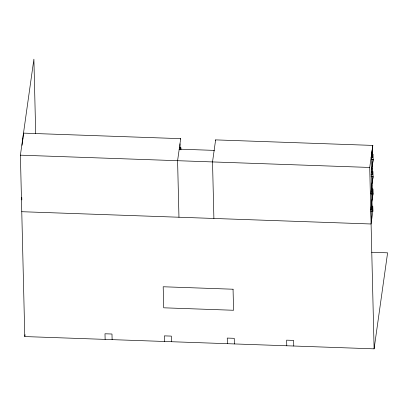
<?xml version="1.0" encoding="UTF-8"?>
<svg xmlns="http://www.w3.org/2000/svg" width="408" height="408" viewBox="0 0 408 408"><rect width="100%" height="100%" fill="white"/><g stroke="black" fill="none" stroke-linecap="round" stroke-linejoin="round"><path stroke-width="0.61" d="M371.693 252.266L387.6 252.827L374.105 348.845L24.786 336.564L20.4 155.173L33.895 59.155L35.695 133.62M22.812 138.485L22.063 145.284M23.424 134.14L22.873 139.444M24.786 336.564L25.051 334.677M23.506 133.554L23.496 133.13L180.693 138.659L177.592 160.701L178.959 217.234M180.882 147.987L179.637 147.732M371.03 157.733L372.305 157.779L372.162 150.557L372.815 145.411L215.623 139.883L212.527 161.925L213.894 218.464M374.105 348.845L369.719 167.453L372.815 145.411M371.765 154.484L373.04 154.53L371.734 154.693M373.172 159.334L371.249 159.375M370.928 174.915L372.229 174.746L372.06 167.734L373.182 159.757L373.04 154.53M371.663 171.661L372.932 171.707L371.632 171.875M370.826 192.091L372.127 191.923L371.958 184.911L373.08 176.934L372.932 171.707M370.719 209.268L371.994 209.314L371.856 202.088L372.973 194.111L372.83 188.884L372.922 194.004L371.474 204.291L371.147 190.684L371.928 185.12L372.096 192.137M372.871 211.288L372.728 206.06L372.815 211.181L371.086 223.987L21.767 211.706M371.219 159.584L373.126 159.65L371.683 169.937L371.351 156.33L372.137 150.766L372.305 157.779M20.4 155.173L369.719 167.453M371.795 176.47L373.07 176.511L371.142 176.552M371.117 176.761L373.024 176.827L371.576 187.114L371.249 173.507L372.03 167.943L372.203 174.956M371.056 193.621L372.963 193.688L371.04 193.729M371.01 193.938L372.922 194.004M370.908 211.114L372.815 211.181M371.994 209.314L371.826 202.297L371.04 207.861L371.372 221.468M293.76 346.02L293.627 340.41L286.64 340.16L286.778 345.775M234.376 343.929L234.243 338.319L227.256 338.074L227.394 343.684M215.623 139.883L215.633 140.306M214.159 150.802L214.149 150.384L179.219 149.155L179.229 149.573M180.693 138.659L180.703 139.077M180.912 147.778L180.928 149.828M180.04 143.8L180.178 149.644M171.503 341.72L171.365 336.11L164.378 335.866L164.516 341.476M112.118 339.635L111.981 334.019L104.994 333.775L105.131 339.385M21.767 197.436L21.828 199.91M233.055 289.221L163.19 286.763L163.7 307.805L233.565 310.264L233.055 289.221"/></g></svg>
